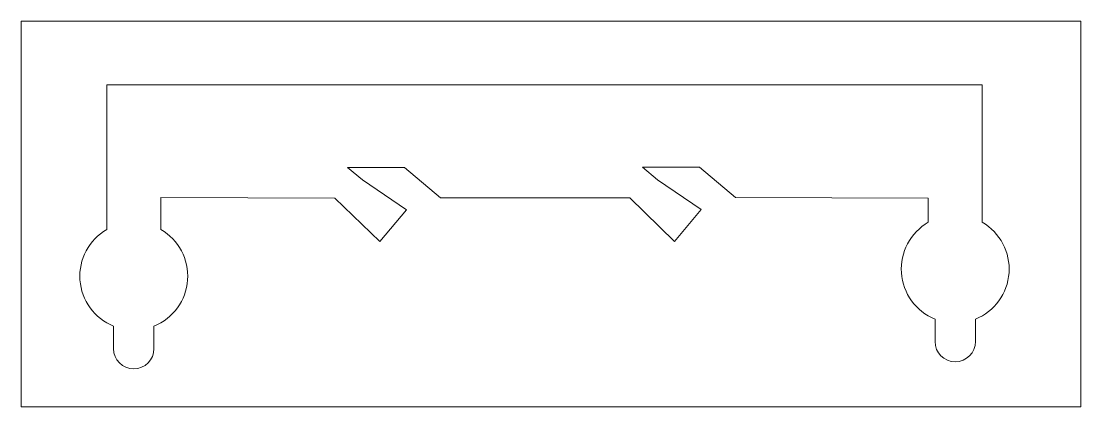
# Model space of a CAD drawing. Header units: millimetres. Extents: x 3.2 to 58.2, y 4 to 24.
import ezdxf

# ---------------------------------------------------------------- set-up
doc = ezdxf.new("R2010")
doc.units = ezdxf.units.MM
doc.layers.add('Layer1', color=130, linetype='Continuous')

msp = doc.modelspace()

# ---------------------------------------------------------------- linework, layer by layer
at = {"color": 1, "lineweight": 5}
for p, q in [((3.221, 23.974), (58.221, 23.974)), ((3.221, 3.974), (3.221, 23.974)), ((58.221, 23.974), (58.221, 3.974)), ((7.664, 20.672), (53.103, 20.666)), ((7.664, 20.672), (7.664, 13.174)), ((53.103, 20.666), (53.103, 13.544)), ((23.124, 16.387), (20.166, 16.387)), ((23.124, 16.387), (24.991, 14.82)), ((38.428, 16.399), (35.47, 16.399)), ((38.428, 16.399), (40.294, 14.833)), ((19.5, 14.801), (10.464, 14.822)), ((10.464, 14.822), (10.464, 13.174)), ((34.804, 14.813), (24.991, 14.82)), ((40.294, 14.833), (50.303, 14.792)), ((50.303, 13.544), (50.303, 14.792)), ((50.653, 7.359), (50.653, 8.523)), ((52.753, 7.359), (52.753, 8.523)), ((8.014, 6.989), (8.014, 8.153)), ((10.114, 6.989), (10.114, 8.153)), ((58.221, 3.974), (3.221, 3.974))]:
    msp.add_line(p, q, dxfattribs=at)
for centre, radius, start, end in [((51.703, 11.119), 2.8, 120, 247.9757), ((51.703, 11.119), 2.8, 292.0243, 60), ((9.064, 10.749), 2.8, 120, 247.9757), ((9.064, 10.749), 2.8, 292.0243, 60), ((51.703, 7.359), 1.05, 180, 0), ((9.064, 6.989), 1.05, 180, 0)]:
    msp.add_arc(centre, radius, start, end, dxfattribs=at)
at = {"layer": 'Layer1', "color": 1, "lineweight": 5}
for p, q in [((20.166, 16.387), (20.938, 15.74)), ((35.47, 16.399), (36.241, 15.752)), ((23.212, 14.189), (20.938, 15.74)), ((38.516, 14.201), (36.241, 15.752)), ((21.828, 12.539), (19.5, 14.801)), ((37.132, 12.551), (34.804, 14.813)), ((21.828, 12.539), (23.212, 14.189)), ((37.132, 12.551), (38.516, 14.201))]:
    msp.add_line(p, q, dxfattribs=at)

doc.saveas('drawing.dxf')
